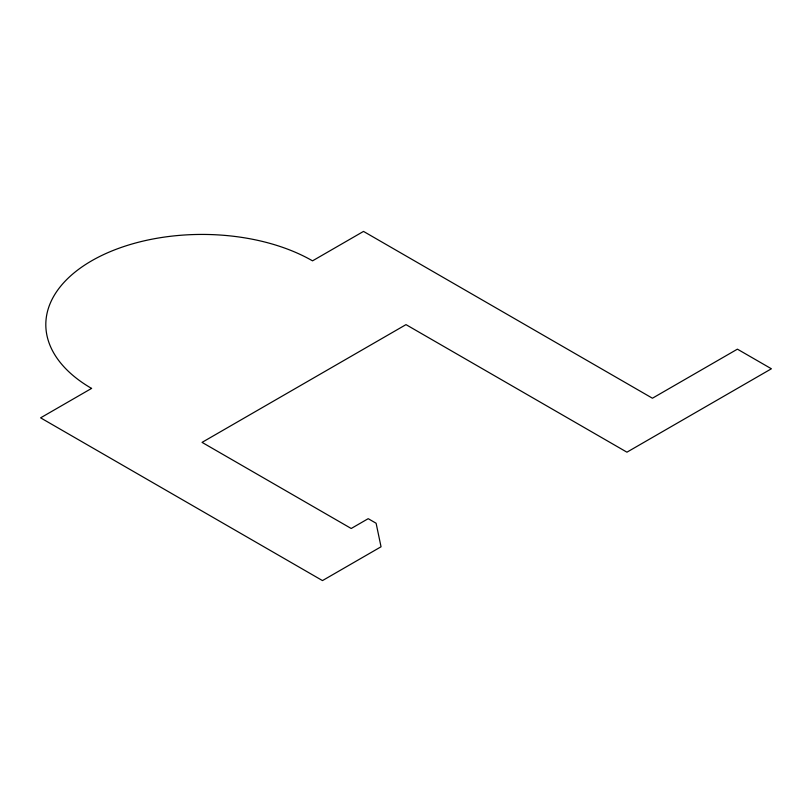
<?xml version="1.0" encoding="UTF-8"?>
<svg xmlns="http://www.w3.org/2000/svg" width="812" height="812" viewBox="0 0 812 812"><rect width="100%" height="100%" fill="white"/><g stroke="black" fill="none" stroke-linecap="round" stroke-linejoin="round"><path stroke-width="1.22" d="M91.583 388.41L40.6 417.845L322.476 580.59L381.041 546.78L376.108 523.243L368.212 518.675L351.21 528.49L202.056 442.378L406 324.627L626.935 452.182L771.4 368.78L737.408 349.16L652.432 398.225L363.512 231.41L312.529 260.845A156.229 90.193 0 0 0 91.583 260.845A156.229 90.193 0 0 0 91.583 388.41"/></g></svg>
